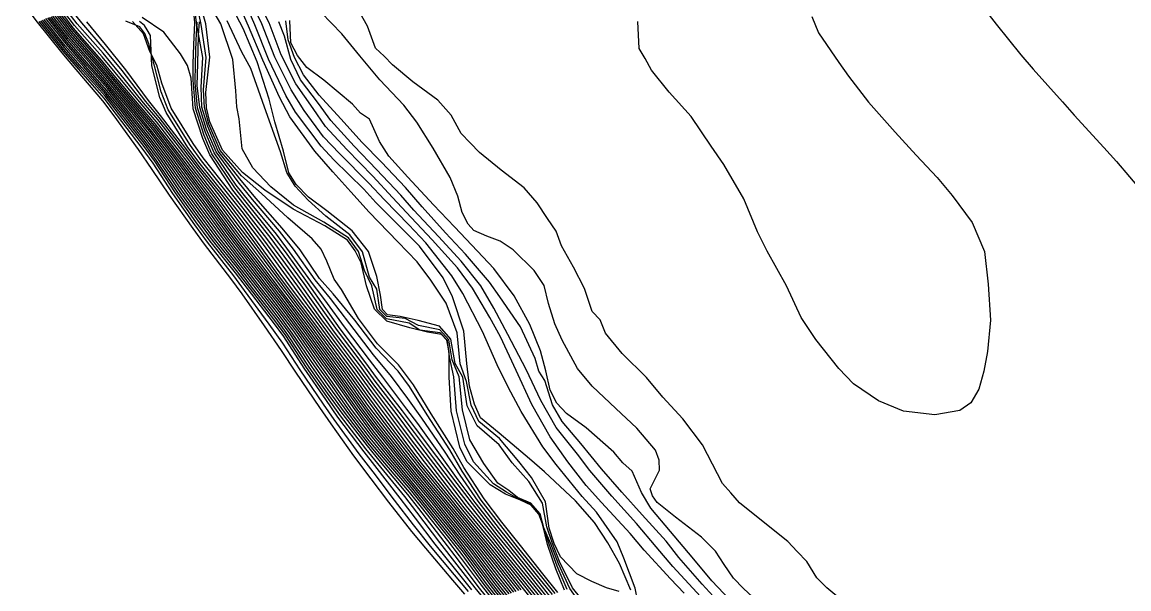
# Model space of a CAD drawing. Header units: feet. Extents: x 333642 to 335017, y 470420 to 471851.
# Drawn here: x 333947.5 to 334074.4, y 470567.5 to 470632.4 of the extents above; entities that cross this region are included whole.
import ezdxf

# ---------------------------------------------------------------- set-up
doc = ezdxf.new("R2010")
doc.units = ezdxf.units.FT
doc.header["$MEASUREMENT"] = 0
doc.layers.add('Contour', color=7, linetype='CONTINUOUS', true_color=0xffffff)

msp = doc.modelspace()

# ---------------------------------------------------------------- linework, layer by layer
at = {"layer": 'Contour', "color": 18, "linetype": 'Continuous', "true_color": 0x000000}
for points, elevation in [([(334017.322657, 470567.298563), (334016.023771, 470570.363557), (334014.668639, 470572.731827), (334013.134257, 470575.074533), (334010.966797, 470577.551323), (334007.438171, 470580.879275), (334005.693198, 470582.344978), (334002.238857, 470585.290983), (334000.086956, 470587.075766), (333999.38852, 470588.613817), (333998.828949, 470590.701043), (333998.516509, 470593.279297), (333998.18821, 470597.006813), (333996.863751, 470600.935681), (333995.808425, 470603.093366), (333993.076284, 470606.7341), (333991.57189, 470608.272985), (333988.09983, 470611.726962), (333986.708613, 470613.246633), (333983.28553, 470616.634289), (333981.835812, 470618.176699), (333978.885949, 470622.092157), (333977.776399, 470623.987831), (333975.792153, 470628.176048), (333974.220028, 470632.101462), (333972.406967, 470636.239749)], -5), ([(334018.367271, 470564.796497), (334017.827761, 470567.55096), (334016.516453, 470570.961743), (334015.741365, 470572.860559), (334013.385312, 470576.256672), (334011.727906, 470578.049045), (334008.758755, 470581.700201), (334007.238773, 470583.747527), (334004.733906, 470587.774018), (334003.259868, 470590.567802), (334001.998031, 470593.144584), (334000.320001, 470596.95844), (333998.053022, 470601.305707), (333996.786825, 470603.329417), (333993.821446, 470607.101043), (333991.88241, 470609.164986), (333989.066608, 470612.057166), (333987.2827, 470613.95616), (333983.939251, 470617.33078), (333982.093422, 470619.261072), (333979.879887, 470622.27009), (333978.380522, 470624.631146), (333976.522433, 470628.398579), (333975.031478, 470632.218661), (333972.996823, 470636.475037)], -4.5), ([(334023.445444, 470566.961145), (334021.881361, 470568.59223), (334018.854496, 470571.888827), (334017.240262, 470573.787705), (334013.966475, 470577.372917), (334012.195379, 470579.30498), (334010.091587, 470582.033471), (334008.069811, 470584.897408), (334005.96445, 470588.597025), (334004.164, 470592.489965), (334002.360244, 470596.352829), (334001.154203, 470598.547954), (333999.161589, 470601.909704), (333997.458738, 470604.242556), (333994.525387, 470607.461627), (333992.137233, 470610.026274), (333990.00562, 470612.296819), (333987.731159, 470614.738721), (333984.756177, 470617.788912), (333982.30384, 470620.433262), (333980.893815, 470622.496077), (333978.90483, 470625.317313), (333977.219901, 470628.668729), (333975.845174, 470632.337191), (333973.613871, 470636.666718)], -4), ([(334008.640166, 470566.919171), (334007.101978, 470568.840912), (334004.338408, 470572.282716), (334002.399881, 470574.729673), (334000.166649, 470577.637945), (333997.982763, 470580.948159), (333996.562725, 470583.40241), (333993.966224, 470587.388738), (333991.934856, 470590.666721), (333990.653834, 470592.415337), (333988.130931, 470595.024542), (333985.684249, 470598.258315), (333983.191404, 470601.279487), (333981.62969, 470603.016163), (333979.421296, 470606.311262), (333977.345196, 470608.79045), (333974.342789, 470612.235847), (333972.495059, 470614.44301), (333970.017962, 470617.620555), (333968.814237, 470620.425822), (333968.14611, 470622.638951), (333968.058401, 470624.95441), (333968.24308, 470628.336201), (333967.581175, 470632.109135), (333967.185542, 470635.003081)], -8.5), ([(334008.965203, 470567.035605), (334007.241348, 470569.186515), (334004.65692, 470572.412656), (334002.530057, 470575.109606), (334000.504922, 470577.762751), (333998.183624, 470581.354037), (333996.96668, 470583.547853), (333994.416517, 470587.534485), (333992.396059, 470590.837106), (333990.699049, 470593.139762), (333988.293394, 470595.555618), (333986.083572, 470598.457507), (333984.132038, 470601.746017), (333983.329318, 470602.964031), (333982.484947, 470604.998695), (333981.829795, 470606.402564), (333980.792371, 470607.551695), (333978.000118, 470609.971761), (333974.974116, 470612.776523), (333972.674371, 470614.796187), (333970.256189, 470617.691694), (333968.936191, 470620.721323), (333968.428988, 470622.609565), (333968.3333, 470624.63519), (333968.645765, 470628.358799), (333968.078917, 470632.139412), (333967.458442, 470635.093642)], -8), ([(334009.729274, 470567.31204), (334008.711529, 470569.758078), (334007.76889, 470572.53661), (334007.183563, 470574.927137), (334006.77327, 470576.033845), (334005.892505, 470577.048232), (334004.658616, 470577.607683), (334002.953379, 470578.302765), (334001.177667, 470579.387193), (333998.509155, 470582.054581), (333997.734434, 470583.714047), (333996.709658, 470587.823596), (333996.487671, 470591.719111), (333996.477185, 470594.589416), (333996.234644, 470595.956682), (333995.613994, 470596.598136), (333994.003765, 470596.860848), (333991.994488, 470597.366918), (333989.341248, 470598.153742), (333987.937106, 470599.501394), (333987.006182, 470602.171821), (333986.40077, 470604.810595), (333985.732332, 470606.208705), (333984.850828, 470607.43259), (333982.25348, 470609.074535), (333978.595667, 470610.956997), (333975.380338, 470613.130684), (333972.820832, 470615.15584), (333970.495297, 470617.748287), (333969.049443, 470620.982727), (333968.679389, 470622.576397), (333968.585339, 470624.345527), (333969.056522, 470628.398181), (333968.596603, 470632.191191), (333967.754604, 470635.200028)], -7.5), ([(334010.023478, 470567.397827), (334008.865599, 470570.046265), (334007.967381, 470572.582917), (334007.251011, 470574.680816), (334006.841159, 470576.03486), (334005.868174, 470577.160522), (334004.406222, 470577.758506), (334003.080803, 470578.534769), (334001.565497, 470579.498685), (333999.298304, 470582.029187), (333998.307458, 470584.040158), (333997.332548, 470587.868736), (333997.046991, 470591.747897), (333996.532857, 470594.048249), (333996.297691, 470595.931243), (333995.464951, 470596.802175), (333993.118711, 470597.110988), (333991.923073, 470597.916254), (333989.313118, 470598.412927), (333988.235164, 470599.476595), (333987.636668, 470602.165766), (333986.777678, 470603.940923), (333986.090924, 470606.100792), (333984.958022, 470607.670371), (333982.123469, 470609.494246), (333978.66048, 470611.435041), (333976.038184, 470613.526799), (333974.004117, 470615.699029), (333972.755313, 470617.893173), (333972.413712, 470621.305181), (333972.157544, 470622.686821), (333972.024526, 470624.546153), (333971.698775, 470628.109669), (333970.309655, 470632.212492), (333968.535075, 470635.312186)], -7), ([(334015.965182, 470567.167572), (334014.543529, 470567.566387), (334012.857298, 470568.311731), (334011.140755, 470569.172658), (334009.270235, 470571.130473), (334008.514646, 470572.67223), (334007.95964, 470574.419712), (334007.531786, 470577.436894), (334005.9152, 470580.230585), (334004.487045, 470582.057533), (334002.251699, 470584.673704), (333999.904163, 470586.644423), (333999.005448, 470588.518386), (333998.484138, 470591.209103), (333997.761738, 470593.230216), (333997.396486, 470596.787577), (333996.167548, 470600.184697), (333994.396166, 470602.815909), (333992.822636, 470604.940392), (333990.625452, 470607.235187), (333987.337705, 470610.62021), (333985.224006, 470612.936566), (333983.140444, 470615.233003), (333981.103518, 470617.612516), (333978.237635, 470621.558173), (333977.046284, 470623.796006), (333975.132593, 470628.028883), (333973.493572, 470631.937877), (333972.011848, 470635.375237)], -5.5), ([(333998.285829, 470566.8638), (333996.931145, 470568.463595), (333993.801563, 470572.117894), (333992.211609, 470574.049411), (333989.594708, 470577.393316), (333987.545879, 470580.060541), (333985.568328, 470582.721621), (333982.96486, 470586.352177), (333981.672113, 470588.235093), (333978.913387, 470592.276851), (333977.28219, 470594.75984), (333975.333788, 470597.601971), (333972.74927, 470601.274966), (333971.476015, 470603.02067), (333968.439604, 470606.967162), (333967.166314, 470608.75215), (333964.421253, 470612.579409), (333962.453001, 470615.524591), (333960.872758, 470617.795562), (333958.085297, 470621.656001), (333956.791537, 470623.382294), (333953.75033, 470626.976227), (333952.137696, 470628.870513), (333949.287864, 470632.391254), (333947.54158, 470634.738846)], -21.5), ([(334004.463022, 470567.263535), (334002.49916, 470569.753966), (334000.330724, 470572.487539), (333997.709175, 470575.689173), (333995.936247, 470577.864786), (333993.036115, 470581.377325), (333991.607701, 470583.190656), (333988.699955, 470586.984945), (333987.285807, 470588.885201), (333984.839843, 470592.30342), (333982.619877, 470595.320935), (333980.855538, 470597.729416), (333978.042484, 470601.444227), (333976.720225, 470603.222112), (333973.895647, 470607.021422), (333972.314401, 470609.138038), (333969.951485, 470612.312552), (333967.648743, 470615.287773), (333965.831925, 470617.6912), (333963.07942, 470621.232883), (333961.451381, 470623.163296), (333958.570547, 470626.723391), (333956.816073, 470628.857652), (333953.846037, 470632.205747), (333952.543066, 470633.890098)], -13.5), ([(334004.745193, 470567.363635), (334002.597239, 470570.077198), (334000.5737, 470572.597424), (333997.811947, 470575.944354), (333996.180177, 470577.962509), (333993.165376, 470581.638651), (333991.867338, 470583.298652), (333989.019095, 470587.072515), (333987.39694, 470589.253603), (333985.11579, 470592.408588), (333982.726962, 470595.624907), (333981.096449, 470597.840292), (333978.178124, 470601.696684), (333976.96886, 470603.329076), (333974.205413, 470607.099066), (333972.413117, 470609.500992), (333970.223627, 470612.414219), (333967.745439, 470615.576178), (333966.06992, 470617.80318), (333963.233352, 470621.474315), (333961.740241, 470623.299273), (333958.99328, 470626.84243), (333956.954474, 470629.35436), (333954.394294, 470632.314425), (333952.757206, 470634.358853)], -13), ([(334007.917819, 470566.284837), (334006.483208, 470568.071529), (334003.397071, 470571.876102), (334002.01118, 470573.602129), (333999.149394, 470577.233786), (333997.398795, 470579.534931), (333995.068912, 470582.6162), (333992.652653, 470585.866525), (333991.133936, 470587.853162), (333988.144585, 470591.691601), (333986.939712, 470593.345283), (333984.015491, 470597.268556), (333982.341741, 470599.603628), (333980.235206, 470602.582262), (333977.71844, 470606.090294), (333976.326954, 470607.930621), (333973.22035, 470611.780612), (333971.922363, 470613.394958), (333969.295041, 470617.318758), (333968.400779, 470619.429091), (333967.415099, 470622.537104), (333967.133071, 470625.741671), (333967.164023, 470627.636401), (333967.233577, 470629.782875), (333967.336098, 470632.374817), (333967.135056, 470634.339793)], -10), ([(334012.690826, 470565.028604), (334010.613216, 470567.578224), (334009.137173, 470570.590199), (334008.341824, 470572.650163), (334007.69605, 470574.581926), (334007.201309, 470577.26966), (334005.627305, 470579.775779), (334003.723375, 470581.904098), (334002.220485, 470583.981407), (333999.68829, 470586.147445), (333998.561152, 470588.416676), (333998.043101, 470591.732921), (333997.167203, 470593.292993), (333996.690683, 470596.060165), (333995.388973, 470597.546253), (333992.926947, 470598.202062), (333990.867749, 470598.652701), (333989.439649, 470598.868347), (333988.844334, 470599.488524), (333988.625438, 470601.10523), (333988.205862, 470603.269311), (333987.233932, 470606.10583), (333985.372901, 470608.485625), (333982.482332, 470610.767619), (333980.367712, 470612.331996), (333978.964008, 470613.796253), (333978.116323, 470615.145211), (333977.502181, 470617.61176), (333976.50264, 470620.989023), (333975.878284, 470623.582916), (333974.488073, 470627.834979), (333972.878123, 470631.68171), (333971.701232, 470633.938574)], -6), ([(334042.486715, 470565.330352), (334039.779315, 470567.561527), (334038.639127, 470568.713654), (334037.506219, 470570.580524), (334036.39495, 470571.740588), (334035.310117, 470572.889396), (334032.292886, 470575.306559), (334029.779395, 470577.325214), (334028.790973, 470578.472682), (334027.809529, 470579.539722), (334026.67363, 470581.753562), (334025.537914, 470583.967487), (334023.283451, 470586.947044), (334020.995065, 470589.414787), (334019.125186, 470591.672909), (334016.31519, 470594.424522), (334014.397686, 470596.766568), (334013.819947, 470598.284229), (334012.895018, 470599.261988), (334012.008225, 470601.875428), (334010.759247, 470604.3154), (334009.364151, 470606.761181), (334008.753231, 470608.431699), (334007.750763, 470609.892362), (334006.598205, 470611.712533), (334005.085863, 470613.408453), (334002.442352, 470615.421391), (333999.987558, 470617.456792), (333998.915562, 470618.557003), (333997.876813, 470619.638272), (333996.713576, 470621.723735), (333995.178865, 470623.457301), (333992.33934, 470625.573772), (333990.01282, 470627.495301), (333989.054183, 470628.50794), (333988.062207, 470629.404043), (333987.121361, 470631.951244), (333985.783976, 470634.297272)], -1.5), ([(334057.492356, 470634.397318), (334059.197058, 470632.172722), (334062.010579, 470628.653686), (334063.456642, 470626.995407), (334066.788165, 470623.285921), (334068.145104, 470621.730415), (334071.550818, 470618.029006), (334072.974521, 470616.450372), (334075.986501, 470612.918736)], -1.5), ([(333998.716153, 470567.145181), (333997.090922, 470569.051876), (333994.356062, 470572.371392), (333992.419272, 470574.798567), (333990.233344, 470577.641956), (333987.7659, 470580.858048), (333986.177792, 470582.946716), (333983.306094, 470586.868866), (333982.096038, 470588.637208), (333979.402872, 470592.552639), (333977.422524, 470595.59605), (333975.876922, 470597.781006), (333973.03957, 470601.656102), (333971.810422, 470603.333491), (333968.794561, 470607.173355), (333967.354352, 470609.178614), (333964.811962, 470612.763222), (333962.545046, 470616.244381), (333961.313778, 470617.963325), (333958.369028, 470621.83503), (333956.957829, 470623.672885), (333953.984733, 470627.064227), (333952.227293, 470629.075043), (333949.484016, 470632.476905)], -21), ([(333999.088707, 470567.366114), (333997.240987, 470569.630628), (333994.904119, 470572.596704), (333992.635818, 470575.553042), (333990.861598, 470577.870451), (333987.962042, 470581.60927), (333986.74383, 470583.176578), (333983.728509, 470587.140445), (333982.350129, 470589.146314), (333979.853924, 470592.754813), (333977.53696, 470596.36765), (333976.367882, 470597.974241), (333973.369564, 470601.868339), (333972.012286, 470603.687948), (333969.094967, 470607.315973), (333967.463735, 470609.526245), (333965.112536, 470612.843007), (333962.736066, 470616.480746), (333961.521912, 470618.164712), (333958.589048, 470621.9458), (333957.049802, 470623.909432), (333954.194052, 470627.142717), (333952.315586, 470629.280922), (333949.68124, 470632.560232)], -20.5), ([(334002.218429, 470564.204245), (333999.462389, 470567.564159), (333997.408128, 470570.212656), (333995.42743, 470572.772444), (333992.793937, 470576.231462), (333991.402997, 470578.027076), (333988.308502, 470581.82755), (333986.958844, 470583.524572), (333984.038407, 470587.292142), (333982.450723, 470589.520853), (333980.15554, 470592.819822), (333977.770472, 470596.484466), (333976.520415, 470598.207384), (333973.611322, 470601.978177), (333972.11493, 470603.959945), (333969.350482, 470607.429801), (333967.553795, 470609.859979), (333965.387554, 470612.896524), (333962.955722, 470616.560886), (333961.649654, 470618.369424), (333958.789292, 470622.027896), (333957.118399, 470624.125755), (333954.395893, 470627.217129), (333952.402851, 470629.487847), (333949.879331, 470632.641474)], -20), ([(334002.363254, 470564.549006), (333999.827246, 470567.730529), (333997.562622, 470570.760857), (333995.907899, 470572.901719), (333993.020081, 470576.658181), (333991.77266, 470578.259375), (333988.623612, 470581.999172), (333987.114902, 470583.853531), (333984.328706, 470587.426034), (333982.545012, 470589.894125), (333980.45307, 470592.882741), (333978.010464, 470596.579515), (333976.65689, 470598.446231), (333973.851752, 470602.081246), (333972.214564, 470604.230776), (333969.607145, 470607.537184), (333967.6437, 470610.195315), (333965.66308, 470612.952732), (333963.177614, 470616.641458), (333961.773153, 470618.578356), (333958.990628, 470622.10873), (333957.186281, 470624.343504), (333954.598348, 470627.290993), (333952.489362, 470629.695514), (333950.078076, 470632.720879)], -19.5), ([(334002.513887, 470564.892726), (334000.181653, 470567.866108), (333997.693957, 470571.263807), (333996.335168, 470572.999613), (333993.31466, 470576.806956), (333991.937369, 470578.553111), (333988.895649, 470582.121538), (333987.225565, 470584.144054), (333984.600504, 470587.544722), (333982.639858, 470590.269009), (333980.750813, 470592.949393), (333978.253151, 470596.674881), (333976.788819, 470598.690086), (333974.093276, 470602.181982), (333972.314855, 470604.502932), (333969.865698, 470607.639328), (333967.73469, 470610.53076), (333965.938341, 470613.012901), (333963.401301, 470616.723001), (333961.89272, 470618.791045), (333959.192752, 470622.188615), (333957.253779, 470624.562307), (333954.801115, 470627.364659), (333952.575398, 470629.903619), (333950.277256, 470632.798703)], -19), ([(334002.644422, 470565.213752), (334000.502854, 470567.963322), (333997.883772, 470571.568453), (333996.61779, 470573.174032), (333993.580797, 470576.93359), (333992.065214, 470578.829324), (333989.154018, 470582.237124), (333987.336656, 470584.436098), (333984.874504, 470587.656794), (333982.736902, 470590.643431), (333981.047735, 470593.021507), (333978.497953, 470596.771321), (333976.916656, 470598.938332), (333974.335402, 470602.280976), (333972.41639, 470604.77574), (333970.125601, 470607.736947), (333967.828042, 470610.864784), (333966.212469, 470613.078403), (333963.626351, 470616.806049), (333962.00868, 470619.007055), (333959.395383, 470622.267841), (333957.32123, 470624.781788), (333955.003891, 470627.438479), (333952.661232, 470630.111858), (333950.476643, 470632.875212)], -18.5), ([(334002.746759, 470565.510756), (334000.783606, 470568.027899), (333998.122959, 470571.657922), (333996.739847, 470573.414388), (333993.81566, 470577.026996), (333992.158793, 470579.079695), (333989.397191, 470582.344362), (333987.44889, 470584.728818), (333985.150045, 470587.763173), (333982.837828, 470591.015272), (333981.342662, 470593.100985), (333978.744297, 470596.869587), (333977.040868, 470599.190374), (333974.57769, 470602.378758), (333972.51976, 470605.048515), (333970.386288, 470607.830778), (333967.925066, 470611.195826), (333966.484491, 470613.150731), (333963.85234, 470616.891136), (333962.121363, 470619.225969), (333959.598258, 470622.346676), (333957.388974, 470625.001568), (333955.206375, 470627.512804), (333952.747143, 470630.319926), (333950.675999, 470632.950679)], -18), ([(334002.850944, 470565.806626), (334001.063394, 470568.094854), (333998.365057, 470571.745763), (333996.857746, 470573.658667), (333994.051927, 470577.118837), (333992.251214, 470579.332014), (333989.64089, 470582.448639), (333987.562988, 470585.021362), (333985.426442, 470587.8648), (333982.944357, 470591.38238), (333981.634276, 470593.189922), (333978.99162, 470596.970434), (333977.161934, 470599.445627), (333974.819744, 470602.475804), (333972.625561, 470605.320565), (333970.647176, 470607.92158), (333968.027097, 470611.522306), (333966.753328, 470613.231514), (333964.078853, 470616.978793), (333962.231104, 470619.447382), (333959.801134, 470622.425368), (333957.457357, 470625.22126), (333955.408263, 470627.587987), (333952.833404, 470630.527519), (333950.875079, 470633.025387)], -17.5), ([(334002.957898, 470566.100357), (334001.341412, 470568.165167), (333998.609484, 470571.832599), (333996.971994, 470573.906253), (333994.289126, 470577.209622), (333992.342958, 470579.585736), (333989.884446, 470582.549153), (333987.677298, 470585.31091), (333985.700064, 470587.959899), (333983.075009, 470591.705955), (333981.897507, 470593.31375), (333979.236495, 470597.071799), (333977.277975, 470599.701508), (333975.060379, 470602.569434), (333972.729982, 470605.587356), (333970.902617, 470608.004868), (333968.182067, 470611.755337), (333966.961028, 470613.382713), (333964.300401, 470617.063992), (333962.333979, 470619.666974), (333959.99952, 470622.504442), (333957.526726, 470625.440477), (333955.610645, 470627.663705), (333952.921076, 470630.735012), (333951.074538, 470633.100526)], -17), ([(334003.068553, 470566.390933), (334001.616785, 470568.239888), (333998.855688, 470571.919022), (333997.0831, 470574.156541), (333994.526821, 470577.29982), (333992.434509, 470579.840306), (333990.127327, 470582.638635), (333987.779144, 470585.587), (333985.954894, 470588.036833), (333983.315616, 470591.795769), (333982.008801, 470593.589417), (333979.463774, 470597.157949), (333977.378144, 470599.946338), (333975.29124, 470602.656707), (333972.829724, 470605.846035), (333971.148441, 470608.079078), (333968.421067, 470611.834418), (333967.066581, 470613.642615), (333964.513306, 470617.141851), (333962.42806, 470619.880997), (333960.190801, 470622.58391), (333957.597431, 470625.658829), (333955.818837, 470627.737512), (333953.013572, 470630.944478), (333951.277521, 470633.179397)], -16.5), ([(334003.183844, 470566.677337), (334001.888564, 470568.320149), (333999.103145, 470572.005594), (333997.191575, 470574.408936), (333994.76461, 470577.389864), (333992.526356, 470580.095168), (333990.370639, 470582.726766), (333987.883131, 470585.861482), (333986.208435, 470588.114605), (333983.559607, 470591.881154), (333982.115137, 470593.869195), (333979.691124, 470597.245466), (333977.478255, 470600.191555), (333975.522461, 470602.743153), (333972.932482, 470606.10272), (333971.392656, 470608.154447), (333968.663237, 470611.909478), (333967.166788, 470613.905978), (333964.726031, 470617.221492), (333962.521232, 470620.095501), (333960.382277, 470622.663354), (333957.669825, 470625.875925), (333956.02629, 470627.812712), (333953.107608, 470631.152308), (333951.479485, 470633.257859)], -16), ([(334003.369565, 470566.876499), (334002.0847, 470568.504459), (333999.35033, 470572.094112), (333997.297537, 470574.663336), (333994.998584, 470577.482058), (333992.618991, 470580.34976), (333990.613968, 470582.814001), (333987.989889, 470586.133612), (333986.460075, 470588.193949), (333983.806277, 470591.963028), (333982.217182, 470594.152229), (333979.918202, 470597.334753), (333977.578719, 470600.436669), (333975.753697, 470602.829154), (333973.03881, 470606.35677), (333971.634684, 470608.231648), (333968.907901, 470611.98137), (333967.262282, 470614.172044), (333964.9383, 470617.303219), (333962.613784, 470620.310154), (333960.573708, 470622.743068), (333957.74426, 470626.091372), (333956.232668, 470627.889691), (333953.203467, 470631.358186), (333951.680127, 470633.336274)], -15.5), ([(334003.635335, 470566.973876), (334002.192214, 470568.807621), (333999.596664, 470572.185584), (333997.4015, 470574.919426), (333995.228477, 470577.576647), (333992.712904, 470580.603521), (333990.856869, 470582.900827), (333988.10004, 470586.402648), (333986.709168, 470588.275641), (333984.054972, 470592.042238), (333982.315607, 470594.437659), (333980.144678, 470597.426194), (333977.679951, 470600.681183), (333975.984579, 470602.915126), (333973.149258, 470606.60754), (333971.873915, 470608.31139), (333969.154429, 470612.050887), (333967.353695, 470614.440058), (333965.149852, 470617.387325), (333962.706004, 470620.524624), (333960.764854, 470622.823349), (333957.821089, 470626.304778), (333956.437605, 470627.968861), (333953.30143, 470631.561793), (333951.879134, 470633.415013)], -15), ([(334003.904376, 470567.065736), (334002.294202, 470569.11487), (333999.842904, 470572.279182), (333997.504437, 470575.176142), (333995.458251, 470577.671732), (333992.808588, 470580.855889), (333991.098869, 470582.987761), (333988.214201, 470586.667854), (333986.955032, 470588.360501), (333984.305085, 470592.11957), (333982.411086, 470594.724629), (333980.372237, 470597.520396), (333977.784889, 470600.926896), (333976.217399, 470603.004379), (333973.285773, 470606.837886), (333972.096151, 470608.425449), (333969.40515, 470612.121671), (333967.444065, 470614.711338), (333965.36054, 470617.475205), (333962.798177, 470620.738583), (333960.95547, 470622.904498), (333957.900666, 470626.515753), (333956.640713, 470628.05067), (333953.401774, 470631.762813), (333952.076188, 470633.494451)], -14.5), ([(334004.181646, 470567.163293), (334002.397579, 470569.431861), (334000.087202, 470572.380882), (333997.606833, 470575.432913), (333995.691759, 470577.76785), (333992.912413, 470581.111441), (333991.345752, 470583.081467), (333988.384966, 470586.886872), (333987.165921, 470588.522309), (333984.563074, 470592.20212), (333982.509728, 470595.016699), (333980.614031, 470597.620972), (333977.911581, 470601.187421), (333976.469513, 470603.11416), (333973.588585, 470606.9351), (333972.209362, 470608.778812), (333969.678428, 470612.215351), (333967.548528, 470614.999211), (333965.593831, 470617.581516), (333962.931886, 470620.985048), (333961.189804, 470623.029095), (333958.196544, 470626.625086), (333956.729529, 470628.408556), (333953.540695, 470632.00741), (333952.306654, 470633.618572)], -14), ([(334007.568591, 470565.235427), (334005.594717, 470567.699097), (334002.879847, 470571.041878), (334001.327015, 470572.950581), (333998.199155, 470576.761655), (333996.962306, 470578.345993), (333993.994159, 470582.167998), (333992.297186, 470584.39597), (333990.051173, 470587.409811), (333987.750089, 470590.439316), (333986.006615, 470592.802102), (333983.144672, 470596.609154), (333981.905879, 470598.298238), (333979.129434, 470602.157302), (333977.354704, 470604.597963), (333975.242047, 470607.456537), (333972.766268, 470610.685228), (333971.075428, 470612.807703), (333968.085073, 470616.504706), (333966.825737, 470618.258879), (333964.282381, 470622.337714), (333963.467515, 470624.398847), (333962.718775, 470627.408128), (333962.059198, 470629.9167), (333961.621325, 470631.098122), (333961.04149, 470631.873463), (333959.438452, 470632.507977)], -11.5), ([(334007.680414, 470565.586006), (334005.887383, 470567.817344), (334002.992084, 470571.376099), (334001.595337, 470573.100018), (333998.484539, 470576.941725), (333997.12416, 470578.697059), (333994.347681, 470582.315731), (333992.411605, 470584.884662), (333990.409847, 470587.550505), (333987.873852, 470590.853419), (333986.314205, 470592.965451), (333983.367146, 470596.882591), (333982.109419, 470598.599282), (333979.489342, 470602.288064), (333977.468265, 470605.090199), (333975.59633, 470607.603585), (333972.879887, 470611.081875), (333971.372527, 470612.96038), (333968.276985, 470616.870532), (333967.129168, 470618.504309), (333964.606467, 470622.549187), (333963.540389, 470625.409784), (333962.987994, 470627.476355), (333962.187042, 470629.037516), (333961.453655, 470631.076492), (333960.186053, 470632.474563)], -11), ([(334007.45662, 470564.883665), (334005.311542, 470567.583942), (334002.786649, 470570.722319), (334001.073549, 470572.828797), (333998.057957, 470576.486012), (333996.696339, 470578.209774), (333993.662171, 470582.031862), (333992.198787, 470583.928368), (333989.698486, 470587.283036), (333987.631411, 470590.034476), (333985.705649, 470592.660836), (333982.997852, 470596.281921), (333981.633017, 470598.141433), (333978.780813, 470602.031526), (333977.248747, 470604.118645), (333974.891427, 470607.325703), (333972.649337, 470610.285809), (333970.782762, 470612.66458), (333967.931146, 470616.149229), (333966.543736, 470618.03639), (333964.036638, 470622.058102), (333963.325876, 470623.750192), (333962.421276, 470627.376751), (333962.266066, 470630.8674), (333961.873899, 470631.519958), (333961.558682, 470632.026475), (333961.014401, 470632.469113)], -12), ([(334007.793254, 470565.933917), (334006.181215, 470567.938661), (334003.112061, 470571.709349), (334001.864771, 470573.257635), (333998.810071, 470577.088099), (333997.257405, 470579.110134), (333994.707756, 470582.463033), (333992.530551, 470585.377732), (333990.772987, 470587.697399), (333988.008898, 470591.276292), (333986.62961, 470593.152978), (333983.68904, 470597.08183), (333982.224956, 470599.097557), (333979.862136, 470602.436804), (333977.593376, 470605.594885), (333975.963628, 470607.765081), (333973.009536, 470611.491045), (333971.681874, 470613.1445), (333969.043461, 470617.180308), (333968.245784, 470619.080324), (333967.158751, 470622.448657), (333966.902979, 470625.961445), (333966.491745, 470627.446156), (333965.697208, 470628.766341), (333963.785719, 470631.26469), (333961.310883, 470632.939222)], -10.5), ([(334008.322326, 470566.800852), (334006.960847, 470568.502075), (334004.020165, 470572.152265), (334002.270361, 470574.350409), (333999.829066, 470577.510188), (333997.749085, 470580.471742), (333996.040022, 470583.128616), (333993.376229, 470587.024192), (333991.76092, 470589.290228), (333989.900373, 470591.80698), (333987.815768, 470594.284038), (333985.10347, 470597.829328), (333982.874254, 470600.726572), (333981.120391, 470602.870332), (333978.660531, 470606.403167), (333977.048697, 470608.447855), (333973.948427, 470612.084518), (333972.301566, 470614.084933), (333969.780872, 470617.534453), (333968.684157, 470620.106233), (333967.89255, 470622.636221), (333967.605722, 470625.155075), (333967.700925, 470627.662096), (333967.744544, 470630.894689), (333967.854448, 470632.450064)], -9), ([(334012.413914, 470564.527174), (334010.31755, 470567.485293), (334009.007351, 470570.324974), (334008.158832, 470572.62061), (334007.334556, 470574.445326), (334006.922847, 470576.056406), (334005.867459, 470577.286071), (334004.326728, 470577.924268), (334003.344126, 470578.746259), (334002.081318, 470579.589965), (334000.467582, 470581.809262), (333998.864084, 470584.538016), (333998.017708, 470587.959605), (333997.65832, 470591.767083), (333996.821414, 470593.698067), (333996.471481, 470595.993059), (333995.41152, 470597.148981), (333992.966389, 470597.637716), (333991.462263, 470598.426578), (333989.338804, 470598.673206), (333988.540502, 470599.483029), (333988.187253, 470601.806728), (333987.354772, 470603.183652), (333986.571041, 470606.06246), (333985.120693, 470608.027695), (333982.350768, 470610.176326), (333980.311409, 470611.98297), (333978.827698, 470613.612631), (333977.88497, 470615.189371), (333977.168663, 470617.527689), (333976.10355, 470620.503789), (333975.113481, 470623.307325), (333973.742703, 470627.086214), (333972.741788, 470628.949048), (333971.057911, 470632.553645)], -6.5), ([(334028.024099, 470565.255002), (334025.489314, 470568.00464), (334022.831962, 470571.061374), (334021.38437, 470572.921949), (334018.621163, 470575.961882), (334016.272929, 470578.532289), (334013.955165, 470581.204959), (334011.581148, 470584.121025), (334009.431461, 470586.627097), (334008.332122, 470588.543153), (334007.441727, 470591.324596), (334006.771777, 470592.417827), (334006.332894, 470593.842306), (334004.651485, 470597.492946), (334002.289811, 470600.908317), (334001.132041, 470602.596813), (333998.356419, 470605.804231), (333996.088504, 470608.252359), (333993.388333, 470611.225937), (333991.473218, 470613.448339), (333988.726269, 470616.353585), (333986.52424, 470618.62276), (333984.063423, 470621.320924), (333981.599936, 470624.029493), (333979.789377, 470626.381089), (333978.766095, 470628.340564), (333978.024139, 470630.380004), (333977.758063, 470632.565428)], -3), ([(334028.673179, 470566.199974), (334026.620994, 470568.391259), (334024.351434, 470571.106505), (334021.846703, 470574.01863), (334019.625847, 470576.712289), (334018.5574, 470578.514228), (334017.489228, 470580.932438), (334016.416536, 470581.91305), (334015.36264, 470583.129232), (334012.193333, 470585.911607), (334009.930652, 470587.550283), (334008.838723, 470588.731979), (334008.07635, 470590.239401), (334007.557573, 470592.444263), (334006.958984, 470594.746117), (334005.726284, 470597.75717), (334003.946223, 470601.05519), (334001.596761, 470604.186522), (333999.083657, 470606.85776), (333997.099513, 470608.92896), (333994.684455, 470611.474079), (333991.752479, 470614.644998), (333989.570897, 470617.057506), (333988.512035, 470618.713327), (333987.374648, 470621.281005), (333986.339895, 470621.974523), (333985.41621, 470622.995321), (333982.144387, 470625.742314), (333980.179824, 470627.220869), (333979.114752, 470628.568721), (333978.352793, 470630.02999), (333978.24151, 470632.580227)], -2.5), ([(334032.273674, 470565.636878), (334030.224638, 470567.50129), (334029.09534, 470568.677703), (334028.017152, 470570.24699), (334027.006432, 470571.783359), (334025.426702, 470573.368828), (334022.419769, 470575.669168), (334020.329239, 470577.365267), (334019.80579, 470578.128577), (334019.547893, 470578.938454), (334020.590842, 470581.053721), (334020.552942, 470582.192428), (334020.129937, 470583.368586), (334017.997844, 470585.86703), (334015.60766, 470588.135014), (334012.890432, 470590.704642), (334011.221367, 470592.726052), (334009.453738, 470595.958763), (334008.623659, 470597.847509), (334007.879492, 470600.175004), (334007.394504, 470602.217074), (334006.250997, 470603.954132), (334003.831602, 470606.291404), (334002.343808, 470607.293229), (334000.826097, 470607.879338), (333999.333662, 470608.517358), (333998.661842, 470609.241483), (333997.984549, 470610.57642), (333997.477733, 470612.441661), (333996.596638, 470614.603455), (333994.676149, 470617.942826), (333992.780671, 470620.926893), (333991.283226, 470622.887551), (333988.561544, 470625.798119), (333986.26126, 470628.527286), (333984.17503, 470631.076518), (333981.827919, 470633.490384)], -2), ([(334038.049823, 470633.029387), (334038.833268, 470631.180216), (334041.152226, 470627.760207), (334042.279116, 470626.208177), (334044.573082, 470623.24578), (334047.601933, 470619.796155), (334050.013479, 470617.173728), (334052.418023, 470614.613325), (334054.141894, 470612.525237), (334056.442129, 470609.449086), (334057.867911, 470606.100255), (334058.275595, 470602.363401), (334058.550968, 470598.251336), (334058.202363, 470594.674913), (334057.766297, 470592.423113), (334057.217458, 470590.360038), (334056.306722, 470588.776132), (334055.019878, 470587.913073), (334052.147224, 470587.389675), (334048.564432, 470587.812811), (334045.704253, 470589.015575), (334042.852683, 470590.97218), (334041.176309, 470592.707942), (334038.53272, 470596.01615), (334036.858536, 470598.563191), (334035.160352, 470602.166368), (334032.952218, 470606.140968), (334031.82797, 470608.368977), (334030.268454, 470612.147696), (334027.976251, 470616.087549), (334026.509502, 470618.185679), (334024.244073, 470621.569434), (334021.702229, 470624.367983), (334019.698257, 470626.881499), (334018.973526, 470628.219436), (334018.289425, 470629.390224), (334018.117557, 470632.487709)], -1), ([(334007.343331, 470564.532218), (334005.028027, 470567.471145), (334002.692756, 470570.400373), (334000.818313, 470572.711221), (333997.921195, 470576.203963), (333996.428033, 470578.069567), (333993.335011, 470581.878395), (333992.096409, 470583.469789), (333989.346121, 470587.16022), (333987.506334, 470589.630754), (333985.403578, 470592.524616), (333982.854042, 470595.948532), (333981.357948, 470597.982351), (333978.436271, 470601.890497), (333977.13831, 470603.646901), (333974.540021, 470607.200881), (333972.527347, 470609.885837), (333970.501162, 470612.532242), (333967.839337, 470615.863599), (333966.307365, 470617.918026), (333963.394216, 470621.708666), (333962.031358, 470623.427997), (333959.421844, 470626.946107), (333957.104946, 470629.855481), (333954.951471, 470632.418011)], -12.5), ([(334008.047619, 470566.630921), (334006.782488, 470568.209864), (334003.705054, 470572.017454), (334002.140656, 470573.973781), (333999.491554, 470577.374945), (333997.541616, 470579.962421), (333995.50736, 470582.798949), (333992.888598, 470586.398088), (333991.627595, 470588.042907), (333988.873143, 470591.701779), (333987.367081, 470593.698757), (333984.484321, 470597.477378), (333982.557505, 470600.153677), (333980.616909, 470602.726891), (333977.900524, 470606.518639), (333976.688244, 470608.117012), (333973.539409, 470611.934623), (333972.08771, 470613.725067), (333969.545301, 470617.433199), (333968.546294, 470619.771471), (333967.656698, 470622.59967), (333967.369057, 470625.463065), (333967.425394, 470627.660945), (333967.486071, 470630.351455), (333967.60513, 470632.40049)], -9.5), ([(334027.452606, 470564.271158), (334024.436076, 470567.540586), (334022.143037, 470570.030871), (334020.232454, 470572.294857), (334017.952871, 470574.931998), (334015.129834, 470578.071447), (334012.627062, 470581.027272), (334011.201802, 470582.887571), (334008.755065, 470585.940061), (334007.007668, 470589.034031), (334005.331281, 470592.579527), (334003.23057, 470596.608326), (334001.598191, 470599.632358), (334000.126888, 470602.197359), (333997.878623, 470604.993284), (333995.256204, 470607.830282), (333992.443622, 470610.870981), (333990.941724, 470612.557751), (333988.182019, 470615.513792), (333985.607191, 470618.183916), (333982.942928, 470621.145617), (333981.497444, 470623.072118), (333979.464977, 470625.795844), (333978.336475, 470628.113399), (333977.61848, 470630.790191), (333976.967101, 470632.418752)], -3.5)]:
    msp.add_lwpolyline(points, dxfattribs=dict(at, elevation=elevation))

doc.saveas('drawing.dxf')
